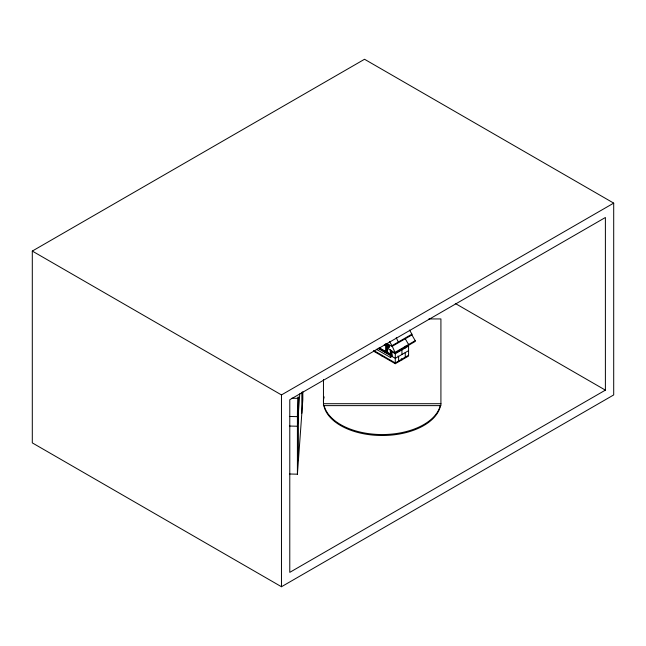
<?xml version="1.0" encoding="UTF-8"?>
<svg xmlns="http://www.w3.org/2000/svg" width="646" height="646" viewBox="0 0 646 646"><rect width="100%" height="100%" fill="white"/><g stroke="black" fill="none" stroke-linecap="round" stroke-linejoin="round"><path stroke-width="0.97" d="M299.76 393.915L297.41 426.239L289.4 426.045M289.424 473.994L297.41 474.188L302.821 399.656L302.821 391.67M376.222 349.22L390.329 357.359L391.969 355.647L391.306 355.268L391.306 350.471M378.088 348.396L386.251 353.112L386.251 345.44L386.906 345.053L385.274 344.108M386.251 353.112L386.906 352.724L382.828 350.374M32.3 251.068L364.53 59.262L613.7 203.119L613.7 394.932L281.47 586.738L32.3 442.881L32.3 251.068L281.47 394.924L613.7 203.119M391.969 354.88L390.636 355.647L386.421 353.209L386.421 345.537L387.083 345.158L389.619 346.619M386.752 353.023L386.752 346.119L387.568 345.626L387.568 352.53L386.752 353.023L390.305 355.074L390.305 350.14M388.65 344.52L388.65 349.123L395.287 352.966L391.969 345.675L411.906 334.168L409.532 330.058M411.906 334.168L411.906 334.935L391.969 346.442L386.986 343.567M395.287 352.199L415.225 340.684L411.906 334.935M395.287 352.966L415.225 341.451L415.225 340.684M408.579 350.665L395.287 358.336L391.969 356.414L391.969 351.812L395.287 353.733L408.579 346.054M390.329 357.359L391.969 356.414M408.579 355.268L395.287 362.939L373.695 350.471M373.695 351.238L395.287 363.706L408.579 356.035L408.579 344.213M605.391 390.136L289.779 572.356L289.779 399.721L605.391 217.5L605.391 390.136L455.293 303.475M428.871 318.938L440.919 318.938L440.919 405.623L323.46 405.623L323.46 379.485M323.46 403.702L440.919 403.702M291.895 398.219L297.903 398.364A13.703 0.468 -88.6 0 1 298.395 403.096L298.395 460.638M289.4 416.452L297.41 416.646L297.41 474.188M401.271 349.51L401.933 349.89L401.933 354.501M385.904 343.704L389.368 345.707M390.265 354.283L387.398 352.627L387.398 345.723L389.546 346.967M384.62 344.496L386.251 345.44M386.421 345.537L388.949 346.999M384.257 344.673L385.92 345.634L385.92 352.538L378.443 348.226M386.752 346.119L388.884 347.346M397.952 356.035L398.614 356.414L398.614 361.017M401.271 358.716L401.933 359.87M379.275 347.742L385.92 351.577M387.568 352.53L390.426 354.178M380.381 348.961L382.012 349.906M405.26 338.77L408.579 344.52M396.24 337.729L398.614 342.606M389.595 341.564L391.969 345.675M405.26 346.135L405.26 347.976M405.26 352.579L405.26 357.181M395.287 353.733L395.287 363.706M390.636 349.89L390.636 355.647M387.414 345.731L387.414 352.635M382.004 355.268L382.004 356.035M301.844 392.227L301.844 413.206M281.47 394.924L281.47 586.738M440.265 405.688A58.729 33.907 0 0 1 381.867 434.548A58.729 33.907 0 0 1 324.017 405.325M323.468 401.392A58.729 33.907 0 0 1 323.904 396.466M440.475 405.777A58.729 33.907 0 0 1 382.634 435.509A58.729 33.907 0 0 1 324.017 406.277M323.468 402.353A58.729 33.907 0 0 1 323.904 397.427M297.41 416.646A13.703 0.468 -88.6 0 1 297.903 398.364"/></g></svg>
